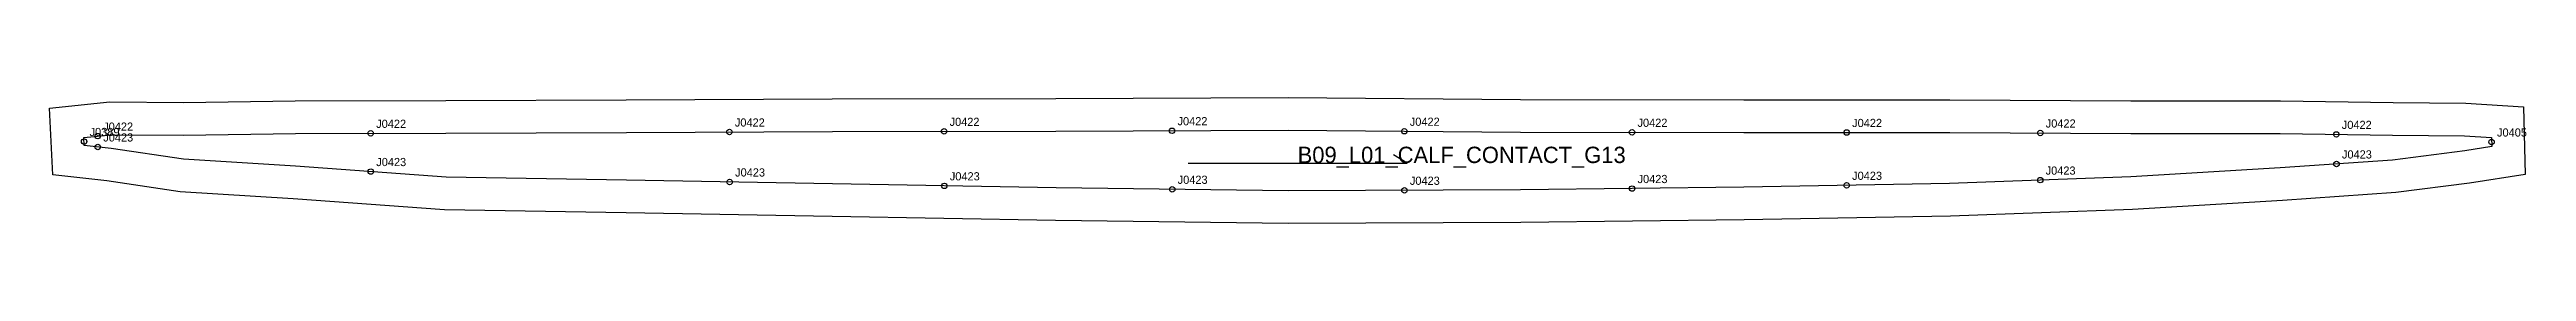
# Model space of a CAD drawing. Header units: millimetres. Extents: x -13 to 893, y -31 to 15.
import ezdxf

# ---------------------------------------------------------------- set-up
doc = ezdxf.new("R2010")
doc.units = ezdxf.units.MM
for name, color, linetype in [('CUT', 1, 'Continuous'), ('GRAIN', 3, 'Continuous'), ('LABEL', 7, 'Continuous'), ('NOTCH', 2, 'Continuous'), ('SEW', 5, 'Continuous')]:
    doc.layers.add(name, color=color, linetype=linetype)

msp = doc.modelspace()

# ---------------------------------------------------------------- linework, layer by layer
at = {"layer": 'CUT'}
msp.add_lwpolyline([(-12.57, 10.75), (9.51, 13.06), (36.41, 12.87), (77.28, 13.47), (132.34, 13.64), (198.34, 13.88), (273.66, 14.2), (355.38, 14.36), (440.43, 14.67), (525.36, 13.96), (606.95, 13.91), (682.3, 13.84), (748.57, 13.5), (803.19, 13.48), (844.4, 12.85), (870.97, 12.59), (892.08, 11.32), (892.76, -13.48), (872.31, -16.68), (845.46, -20.18), (803.96, -23.08), (749.08, -26.37), (682.57, -28.82), (607.15, -30.2), (525.42, -31.19), (440.38, -31.47), (355.32, -30.47), (273.57, -28.93), (198.26, -27.63), (131.91, -26.46), (76.57, -22.43), (35.19, -19.88), (8.44, -15.9), (-11.31, -13.64), (-12.57, 10.75)], close=True, dxfattribs=at)
at = {"layer": 'GRAIN'}
for p, q in [((483.84, -9.34), (478.84, -6.34)), ((403.84, -9.34), (483.84, -9.34))]:
    msp.add_line(p, q, dxfattribs=at)
at = {"layer": 'NOTCH'}
for centre in [(5.05, 0.53), (104.88, 1.56), (236.04, 2.04), (314.56, 2.28), (397.91, 2.51), (482.85, 2.32), (566.12, 1.94), (644.61, 1.87), (715.4, 1.67), (823.67, 1.17), (0.07, -1.44), (5.08, -3.44), (823.72, -9.67), (880.43, -1.63), (104.91, -12.46), (236.13, -16.28), (314.65, -17.7), (397.97, -18.97), (566.14, -18.69), (644.6, -17.51), (715.37, -15.6), (482.88, -19.33)]:
    msp.add_circle(centre, 1, dxfattribs=at)
at = {"layer": 'SEW'}
msp.add_lwpolyline([(0, 0), (10.1, 1.05), (36.46, 0.87), (77.38, 1.47), (132.38, 1.64), (198.39, 1.88), (273.7, 2.2), (355.42, 2.36), (440.4, 2.67), (525.3, 1.96), (606.94, 1.91), (682.27, 1.84), (748.54, 1.5), (803.09, 1.48), (844.25, 0.85), (870.55, 0.59), (880.38, 0), (880.47, -3.26), (870.61, -4.8), (844.26, -8.23), (803.18, -11.11), (748.5, -14.38), (682.24, -16.82), (606.97, -18.2), (525.32, -19.19), (440.43, -19.47), (355.51, -18.48), (273.79, -16.93), (198.47, -15.64), (132.45, -14.47), (77.38, -10.45), (36.45, -7.94), (10, -4), (0.15, -2.87)], close=True, dxfattribs=at)

# ---------------------------------------------------------------- texts
at = {"layer": 'LABEL'}
for s, height, p in [('J0389', 3, (2.07, 0.56)), ('J0422', 3, (7.05, 2.53)), ('J0423', 3, (7.08, -1.44)), ('J0422', 3, (106.88, 3.56)), ('J0422', 3, (238.04, 4.04)), ('J0422', 3, (316.56, 4.28)), ('J0422', 3, (399.91, 4.51)), ('J0422', 3, (484.85, 4.32)), ('J0422', 3, (568.12, 3.94)), ('J0422', 3, (646.61, 3.87)), ('J0422', 3, (717.4, 3.67)), ('J0422', 3, (825.67, 3.17)), ('J0405', 3, (882.43, 0.37)), ('J0423', 3, (106.91, -10.46)), ('B09_L01_CALF_CONTACT_G13', 6, (443.84, -9.34)), ('J0423', 3, (825.72, -7.67)), ('J0423', 3, (238.13, -14.28)), ('J0423', 3, (316.65, -15.7)), ('J0423', 3, (399.97, -16.97)), ('J0423', 3, (484.88, -17.33)), ('J0423', 3, (568.14, -16.69)), ('J0423', 3, (646.6, -15.51)), ('J0423', 3, (717.37, -13.6))]:
    msp.add_text(s, height=height, dxfattribs=at).set_placement(p)

doc.saveas('drawing.dxf')
